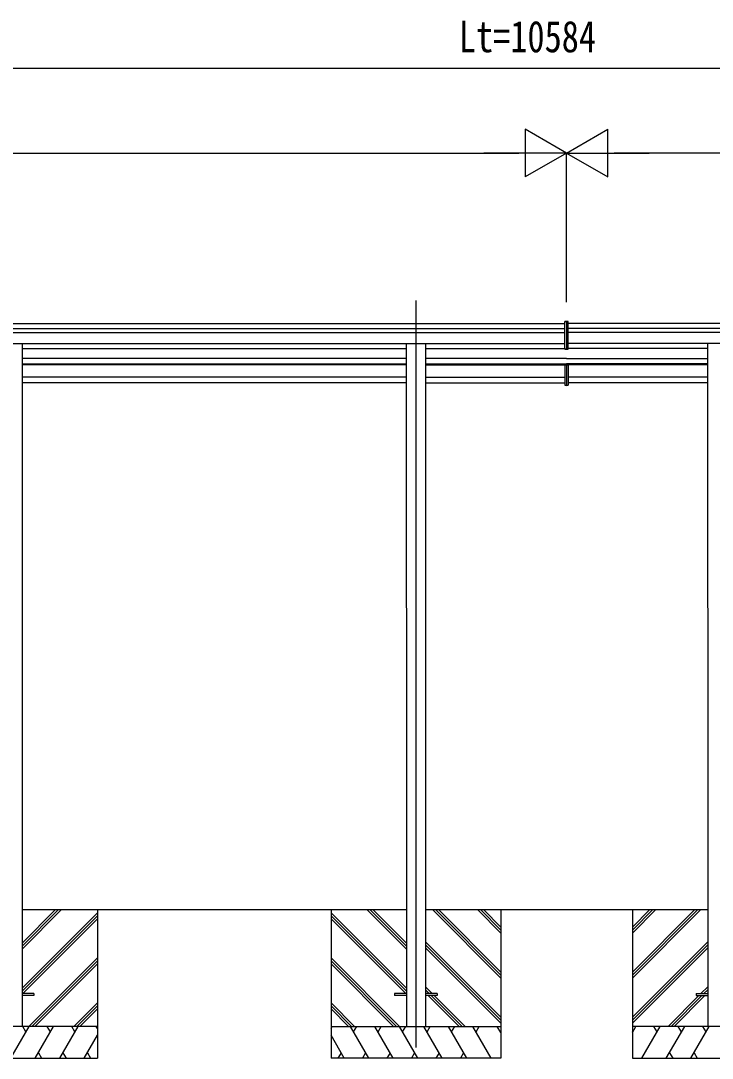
# Model space of a CAD drawing. Units: millimetres, scale not verified. Extents: x -18922 to 18922, y -13365 to 13365.
# Drawn here: x -3226 to 33, y -7062 to -2176 of the extents above; entities that cross this region are included whole.
import ezdxf
from ezdxf.enums import TextEntityAlignment as Align

# ---------------------------------------------------------------- set-up
doc = ezdxf.new("R2010")
doc.units = ezdxf.units.MM
doc.header["$LTSCALE"] = 70
for name, color, linetype in [('0-3_YKK_12', 2, 'Continuous'), ('0-4_YKK_13', 4, 'Continuous'), ('0-5_YKK_A1', 4, 'Continuous'), ('0-6_YKK_D', 6, 'Continuous')]:
    doc.layers.add(name, color=color, linetype=linetype)
doc.styles.add('ＭＳ ゴシック', font='')
doc.styles.get('ＭＳ ゴシック').set_extended_font_data('MS Gothic')

msp = doc.modelspace()

# ---------------------------------------------------------------- linework, layer by layer
at = {"layer": '0-3_YKK_12'}
for p, q in [((-1363.65, -3493.66), (-1363.65, -3950.45)), ((-1363.65, -3950.45), (-1363.65, -7012.5))]:
    msp.add_line(p, q, dxfattribs=at)
at = {"layer": '0-4_YKK_13'}
for p, q in [((-653.65, -3592.32), (-661.15, -3592.82)), ((-661.15, -3592.82), (-653.65, -3592.32)), ((-661.15, -3722.72), (-661.15, -3592.82)), ((-661.15, -3722.72), (-661.15, -3592.82)), ((-646.15, -3592.82), (-653.65, -3592.32)), ((-653.65, -3592.32), (-653.65, -3723.22)), ((-653.65, -3592.32), (-646.15, -3592.82)), ((-653.65, -3592.32), (-653.65, -3723.22)), ((-646.15, -3722.72), (-646.15, -3592.82)), ((-646.15, -3722.72), (-646.15, -3592.82)), ((-661.15, -3797.91), (-661.15, -3892.52)), ((-661.15, -3797.91), (-661.15, -3892.52)), ((-656.15, -3796.87), (-660.15, -3796.91)), ((-656.15, -3796.91), (-660.15, -3796.91)), ((-653.65, -3795.85), (-653.65, -3893.02)), ((-653.65, -3795.85), (-653.65, -3893.02)), ((-651.15, -3796.87), (-647.15, -3796.91)), ((-651.15, -3796.91), (-647.15, -3796.91)), ((-646.15, -3797.91), (-646.15, -3892.52)), ((-646.15, -3797.91), (-646.15, -3892.52)), ((-661.15, -3892.52), (-653.65, -3893.03)), ((-653.65, -3893.03), (-661.15, -3892.52)), ((-653.65, -3893.03), (-646.15, -3892.52)), ((-646.15, -3892.52), (-653.65, -3893.03)), ((-3163.65, -6758), (-3218.65, -6758)), ((-3163.65, -6767), (-3218.65, -6767)), ((-3163.65, -6758), (-3163.65, -6767)), ((-1463.65, -6758), (-1463.65, -6767)), ((-1408.65, -6758), (-1463.65, -6758)), ((-1408.65, -6767), (-1463.65, -6767)), ((-1263.65, -6758), (-1318.65, -6758)), ((-1263.65, -6767), (-1318.65, -6767)), ((-1263.65, -6758), (-1263.65, -6767)), ((-43.65, -6758), (-43.65, -6767)), ((-43.65, -6758), (11.35, -6758)), ((-43.65, -6767), (11.35, -6767))]:
    msp.add_line(p, q, dxfattribs=at)
for points in [[(-661.15, -3722.72), (-653.65, -3723.22), (-646.15, -3722.72)], [(-646.15, -3722.72), (-653.65, -3723.22), (-661.15, -3722.72)], [(-656.15, -3796.88), (-656.15, -3796.32), (-656.15, -3795.87)], [(-656.15, -3796.88), (-656.15, -3796.32), (-656.15, -3795.87)], [(-651.15, -3796.88), (-651.15, -3796.32), (-651.15, -3795.87)], [(-651.15, -3796.88), (-651.15, -3796.32), (-651.15, -3795.87)]]:
    msp.add_lwpolyline(points, dxfattribs=at)
for centre, major_axis, start_param, end_param in [((-660.15, -3797.9), (0.909, 0.42), 1.1412323, 2.7120287), ((-660.15, -3797.9), (-0.909, -0.42), 4.282825, 5.8536213), ((-647.15, -3797.9), (0.909, -0.42), 0.429564, 2.0003603), ((-647.15, -3797.9), (-0.909, 0.42), 3.5711566, 5.141953)]:
    msp.add_ellipse(centre, major_axis=major_axis, ratio=0.991593, start_param=start_param, end_param=end_param, dxfattribs=at)
at = {"layer": '0-5_YKK_A1'}
for p, q in [((-5857.74, -3601.66), (-661.15, -3601.66)), ((4550.46, -3601.66), (-646.15, -3601.66)), ((-5841.74, -3624.54), (-661.15, -3624.54)), ((-5841.74, -3644.69), (-661.15, -3644.69)), ((4534.46, -3624.54), (-646.15, -3624.54)), ((4534.46, -3644.69), (-646.15, -3644.69)), ((-5841.74, -3695.9), (-661.15, -3695.9)), ((-3218.45, -3695.9), (-3218.45, -6912.5)), ((4534.46, -3695.9), (-646.15, -3695.9)), ((-3218.45, -3720.22), (-1408.85, -3720.22)), ((-1318.45, -3720.22), (-661.15, -3720.22)), ((11.15, -3720.22), (-646.15, -3720.22)), ((-1408.86, -3766.92), (-3218.45, -3766.81)), ((-3218.45, -3791.24), (-1408.86, -3791.24)), ((-1408.86, -3795.87), (-3218.45, -3795.87)), ((-3179.69, -3791.24), (-3179.69, -3795.87)), ((-3171.55, -3791.24), (-3171.55, -3795.87)), ((-2998.12, -3791.24), (-2998.12, -3795.87)), ((-2991.55, -3791.24), (-2991.55, -3795.87)), ((-2819.69, -3791.24), (-2819.69, -3795.87)), ((-2811.55, -3791.24), (-2811.55, -3795.87)), ((-2639.69, -3791.24), (-2639.69, -3795.87)), ((-2631.55, -3791.24), (-2631.55, -3795.87)), ((-2459.69, -3791.24), (-2459.69, -3795.87)), ((-2451.55, -3791.24), (-2451.55, -3795.87)), ((-2279.69, -3791.24), (-2279.69, -3795.87)), ((-2271.55, -3791.24), (-2271.55, -3795.87)), ((-2099.69, -3791.24), (-2099.69, -3795.87)), ((-2091.55, -3791.24), (-2091.55, -3795.87)), ((-1919.69, -3791.24), (-1919.69, -3795.87)), ((-1911.55, -3791.24), (-1911.55, -3795.87)), ((-1739.69, -3791.24), (-1739.69, -3795.87)), ((-1731.55, -3791.24), (-1731.55, -3795.87)), ((-1559.69, -3791.24), (-1559.69, -3795.87)), ((-1551.55, -3791.24), (-1551.55, -3795.87)), ((-653.65, -3766.92), (-1318.46, -3766.92)), ((-1318.46, -3791.24), (-653.65, -3791.24)), ((-1318.46, -3795.87), (-653.65, -3795.87)), ((-1199.69, -3791.24), (-1199.69, -3795.87)), ((-1191.55, -3791.24), (-1191.55, -3795.87)), ((-1019.69, -3791.24), (-1019.69, -3795.87)), ((-1011.55, -3791.24), (-1011.55, -3795.87)), ((-839.69, -3791.24), (-839.69, -3795.87)), ((-831.55, -3791.24), (-831.55, -3795.87)), ((-659.69, -3791.24), (-659.69, -3795.87)), ((-653.65, -3766.92), (11.17, -3766.92)), ((11.17, -3791.24), (-653.65, -3791.24)), ((11.17, -3795.87), (-653.65, -3795.87)), ((-651.55, -3791.24), (-651.55, -3795.87)), ((-479.45, -3791.24), (-479.45, -3795.87)), ((-471.3, -3791.24), (-471.3, -3795.87)), ((-299.45, -3791.24), (-299.45, -3795.87)), ((-291.3, -3791.24), (-291.3, -3795.87)), ((-119.45, -3791.24), (-119.45, -3795.87)), ((-111.3, -3791.24), (-111.3, -3795.87)), ((-1408.86, -3854.43), (-3218.45, -3854.43)), ((-1318.46, -3854.43), (-661.15, -3854.43)), ((11.17, -3854.43), (-646.15, -3854.43)), ((-1408.86, -3880.51), (-3218.45, -3880.51)), ((-1318.46, -3880.52), (-661.15, -3880.52)), ((11.17, -3880.52), (-646.15, -3880.52)), ((-3218.65, -6548.13), (-3033.01, -6362.5)), ((-3218.65, -6533.99), (-3047.16, -6362.5)), ((-3218.65, -6519.85), (-3061.3, -6362.5)), ((-3218.65, -6731.98), (-2863.65, -6376.98)), ((-3218.65, -6746.12), (-2863.65, -6391.12)), ((-3218.45, -6362.5), (-1408.65, -6362.5)), ((-2863.65, -6362.5), (-2863.65, -7062.5)), ((-1763.65, -6362.5), (-1763.65, -7062.5)), ((-1408.65, -6731.98), (-1763.65, -6376.98)), ((-1408.65, -6746.12), (-1763.65, -6391.12)), ((-1408.65, -6548.13), (-1594.28, -6362.5)), ((-1408.65, -6533.99), (-1580.14, -6362.5)), ((-1408.65, -6519.85), (-1565.99, -6362.5)), ((-1318.65, -6362.5), (11.35, -6362.5)), ((-963.65, -6684.76), (-1285.91, -6362.5)), ((-963.65, -6670.62), (-1271.77, -6362.5)), ((-963.65, -6656.48), (-1257.63, -6362.5)), ((-963.65, -6472.63), (-1073.78, -6362.5)), ((-963.65, -6458.49), (-1059.63, -6362.5)), ((-963.65, -6444.34), (-1045.49, -6362.5)), ((-963.65, -6362.5), (-963.65, -7062.5)), ((-343.65, -6362.5), (-343.65, -7062.5)), ((-343.65, -6656.48), (-49.67, -6362.5)), ((-343.65, -6670.62), (-35.53, -6362.5)), ((-343.65, -6684.76), (-21.39, -6362.5)), ((-343.65, -6444.34), (-261.8, -6362.5)), ((-343.65, -6458.49), (-247.66, -6362.5)), ((-343.65, -6472.63), (-233.52, -6362.5)), ((-3216.39, -6758), (-2863.65, -6405.26)), ((-1410.91, -6758), (-1763.65, -6405.26)), ((-963.65, -6868.61), (-1318.65, -6513.61)), ((-963.65, -6882.75), (-1318.65, -6527.75)), ((-963.65, -6896.89), (-1318.65, -6541.9)), ((-343.65, -6868.61), (11.35, -6513.61)), ((-343.65, -6882.75), (11.35, -6527.75)), ((-343.65, -6896.89), (11.35, -6541.9)), ((-3187.04, -6912.5), (-2863.65, -6589.11)), ((-1440.25, -6912.5), (-1763.65, -6589.11)), ((-3172.9, -6912.5), (-2863.65, -6603.25)), ((-3158.75, -6912.5), (-2863.65, -6617.39)), ((-1454.4, -6912.5), (-1763.65, -6603.25)), ((-1468.54, -6912.5), (-1763.65, -6617.39)), ((-1286.39, -6758), (-1318.65, -6725.74)), ((-1300.53, -6758), (-1318.65, -6739.88)), ((-20.91, -6758), (11.35, -6725.74)), ((-6.77, -6758), (11.35, -6739.88)), ((-1314.67, -6758), (-1318.65, -6754.03)), ((-1160.17, -6912.5), (-1305.67, -6767)), ((-1146.03, -6912.5), (-1291.53, -6767)), ((-1131.89, -6912.5), (-1277.39, -6767)), ((-175.41, -6912.5), (-29.91, -6767)), ((-161.27, -6912.5), (-15.77, -6767)), ((-147.12, -6912.5), (-1.62, -6767)), ((7.38, -6758), (11.35, -6754.03)), ((-2974.91, -6912.5), (-2863.65, -6801.24)), ((-2960.76, -6912.5), (-2863.65, -6815.38)), ((-2946.62, -6912.5), (-2863.65, -6829.53)), ((-1652.39, -6912.5), (-1763.65, -6801.24)), ((-1666.53, -6912.5), (-1763.65, -6815.38)), ((-1680.67, -6912.5), (-1763.65, -6829.53)), ((-2863.65, -6912.5), (-3663.65, -6912.5)), ((-3272.69, -7062.5), (-3186.09, -6912.5)), ((-3201.09, -6938.48), (-3216.09, -6912.5)), ((-3157.22, -7062.5), (-3070.62, -6912.5)), ((-3085.62, -6938.48), (-3100.62, -6912.5)), ((-3041.75, -7062.5), (-2955.15, -6912.5)), ((-2970.15, -6938.48), (-2985.15, -6912.5)), ((-2863.65, -6922.95), (-2869.68, -6912.5)), ((-1763.65, -6912.5), (-963.65, -6912.5)), ((-1763.65, -6922.95), (-1757.62, -6912.5)), ((-1585.54, -7062.5), (-1672.15, -6912.5)), ((-1657.15, -6938.48), (-1642.15, -6912.5)), ((-1470.07, -7062.5), (-1556.68, -6912.5)), ((-1541.68, -6938.48), (-1526.68, -6912.5)), ((-1354.6, -7062.5), (-1441.21, -6912.5)), ((-1426.21, -6938.48), (-1411.2, -6912.5)), ((-1239.13, -7062.5), (-1325.74, -6912.5)), ((-1310.74, -6938.48), (-1295.73, -6912.5)), ((-1123.66, -7062.5), (-1210.27, -6912.5)), ((-1195.26, -6938.48), (-1180.26, -6912.5)), ((-1008.19, -7062.5), (-1094.79, -6912.5)), ((-1079.79, -6938.48), (-1064.79, -6912.5)), ((-963.65, -6941.44), (-980.36, -6912.5)), ((-965.36, -6938.48), (-963.65, -6935.52)), ((456.35, -6912.5), (-343.65, -6912.5)), ((-343.65, -6941.44), (-326.94, -6912.5)), ((-341.94, -6938.48), (-343.65, -6935.52)), ((-299.1, -7062.5), (-212.5, -6912.5)), ((-227.5, -6938.48), (-242.5, -6912.5)), ((-183.63, -7062.5), (-97.03, -6912.5)), ((-112.03, -6938.48), (-127.03, -6912.5)), ((-68.16, -7062.5), (18.44, -6912.5)), ((3.44, -6938.48), (-11.56, -6912.5)), ((-2926.28, -7062.5), (-2863.65, -6954.02)), ((-1701.01, -7062.5), (-1763.65, -6954.02)), ((-3142.22, -7036.52), (-3127.22, -7062.5)), ((-3026.75, -7036.52), (-3011.75, -7062.5)), ((-2911.28, -7036.52), (-2896.28, -7062.5)), ((-1716.01, -7036.52), (-1731.01, -7062.5)), ((-1600.54, -7036.52), (-1615.54, -7062.5)), ((-1485.07, -7036.52), (-1500.07, -7062.5)), ((-1369.6, -7036.52), (-1384.6, -7062.5)), ((-1254.13, -7036.52), (-1269.13, -7062.5)), ((-1138.66, -7036.52), (-1153.66, -7062.5)), ((-168.63, -7036.52), (-153.64, -7062.5)), ((-53.16, -7036.52), (-38.16, -7062.5)), ((-3663.65, -7062.5), (-2863.65, -7062.5)), ((-963.65, -7062.5), (-1763.65, -7062.5)), ((-343.65, -7062.5), (456.35, -7062.5))]:
    msp.add_line(p, q, dxfattribs=at)
for points in [[(-1408.85, -3695.9), (-1408.65, -6187.5), (-1408.65, -6912.5)], [(-1318.45, -3695.9), (-1318.65, -6187.5), (-1318.65, -6912.5)], [(11.15, -3695.9), (11.35, -6187.5), (11.35, -6912.5)]]:
    msp.add_lwpolyline(points, dxfattribs=at)
at = {"layer": '0-6_YKK_D'}
for p, q in [((-5720.74, -2398.74), (4413.36, -2398.74)), ((-653.65, -2798.74), (-848.5, -2686.24)), ((-848.5, -2686.24), (-848.5, -2911.24)), ((-653.65, -2798.74), (-458.79, -2686.24)), ((-458.79, -2911.24), (-458.79, -2686.24)), ((-5720.74, -2798.74), (-878.65, -2798.74)), ((-653.65, -2798.74), (-1043.36, -2798.74)), ((-653.65, -2798.74), (-848.5, -2911.24)), ((-653.65, -3501.66), (-653.65, -2797.74)), ((-653.65, -3501.66), (-653.65, -2797.74)), ((-653.65, -2798.74), (-458.79, -2911.24)), ((-653.65, -2798.74), (-263.94, -2798.74)), ((4413.46, -2798.74), (-428.65, -2798.74))]:
    msp.add_line(p, q, dxfattribs=at)

# ---------------------------------------------------------------- texts
at = {"layer": '0-6_YKK_D', "style": 'ＭＳ ゴシック', "width": 0.8}
msp.add_text('Lt=10584', height=148.5, dxfattribs=at).set_placement((-1161.29, -2368.74), align=Align.BOTTOM_LEFT)

doc.saveas('drawing.dxf')
